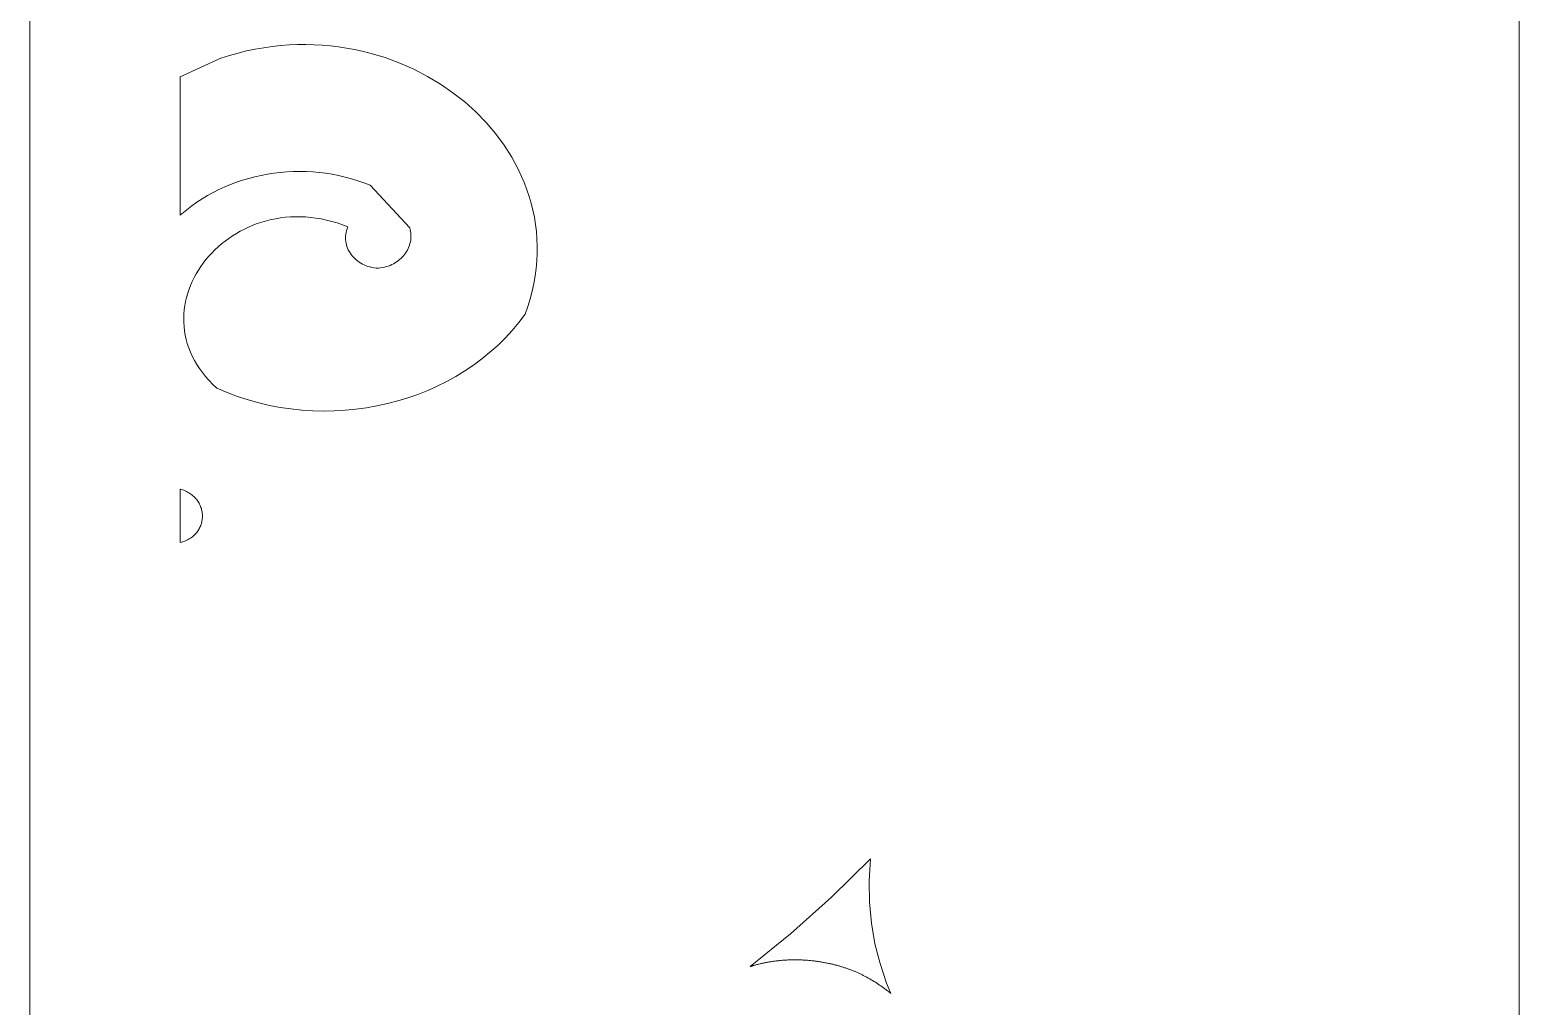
# Model space of a CAD drawing. Header units: centimetres. Extents: x -9.6 to 4.8, y -4.9 to 13.
# Drawn here: x -9.64 to -2.77, y 4.8 to 9.3 of the extents above; entities that cross this region are included whole.
import ezdxf

# ---------------------------------------------------------------- set-up
doc = ezdxf.new("R2010")
doc.units = ezdxf.units.CM
doc.header["$MEASUREMENT"] = 0
doc.layers.add('layer 1', color=7, linetype='Continuous')

msp = doc.modelspace()

# ---------------------------------------------------------------- linework, layer by layer
at = {"layer": 'layer 1', "color": 242, "lineweight": 9}
for points, knots in [([(-9.64025, 13.0189), (-9.64025, 13.0189), (-2.76854, 13.0189), (-2.76854, 13.0189), (-2.76854, 13.0189), (-2.76854, 13.0189), (-2.76854, -4.91628), (-2.76854, -4.91628), (-2.76854, -4.91628), (-2.76854, -4.91628), (-9.64025, -4.91628), (-9.64025, -4.91628), (-9.64025, -4.91628), (-9.64025, -4.91628), (-9.64025, 13.0189), (-9.64025, 13.0189)], [0, 0, 0, 0, 0.2, 0.2, 0.2, 0.2, 0.4, 0.4, 0.4, 0.4, 0.6, 0.6, 0.6, 0.6, 1, 1, 1, 1]), ([(-8.25314, 9.22798), (-8.25314, 9.22798), (-8.21591, 9.22356), (-8.21591, 9.22356), (-8.21591, 9.22356), (-8.21591, 9.22356), (-8.17906, 9.21799), (-8.17906, 9.21799), (-8.17906, 9.21799), (-8.17906, 9.21799), (-8.14262, 9.2113), (-8.14262, 9.2113), (-8.14262, 9.2113), (-8.14262, 9.2113), (-8.10658, 9.20353), (-8.10658, 9.20353), (-8.10658, 9.20353), (-8.10658, 9.20353), (-8.07098, 9.19467), (-8.07098, 9.19467), (-8.07098, 9.19467), (-8.07098, 9.19467), (-8.00121, 9.1738), (-8.00121, 9.1738), (-8.00121, 9.1738), (-8.00121, 9.1738), (-7.93356, 9.14887), (-7.93356, 9.14887), (-7.93356, 9.14887), (-7.93356, 9.14887), (-7.86817, 9.12008), (-7.86817, 9.12008), (-7.86817, 9.12008), (-7.86817, 9.12008), (-7.80526, 9.08756), (-7.80526, 9.08756), (-7.80526, 9.08756), (-7.80526, 9.08756), (-7.7451, 9.0515), (-7.7451, 9.0515), (-7.7451, 9.0515), (-7.7451, 9.0515), (-7.68778, 9.01208), (-7.68778, 9.01208), (-7.68778, 9.01208), (-7.68778, 9.01208), (-7.6336, 8.96945), (-7.6336, 8.96945), (-7.6336, 8.96945), (-7.6336, 8.96945), (-7.5827, 8.9238), (-7.5827, 8.9238), (-7.5827, 8.9238), (-7.5827, 8.9238), (-7.53531, 8.87527), (-7.53531, 8.87527), (-7.53531, 8.87527), (-7.53531, 8.87527), (-7.49164, 8.82408), (-7.49164, 8.82408), (-7.49164, 8.82408), (-7.49164, 8.82408), (-7.45187, 8.77038), (-7.45187, 8.77038), (-7.45187, 8.77038), (-7.45187, 8.77038), (-7.41622, 8.71431), (-7.41622, 8.71431), (-7.41622, 8.71431), (-7.41622, 8.71431), (-7.38492, 8.65609), (-7.38492, 8.65609), (-7.38492, 8.65609), (-7.38492, 8.65609), (-7.35813, 8.59584), (-7.35813, 8.59584), (-7.35813, 8.59584), (-7.35813, 8.59584), (-7.3465, 8.56503), (-7.3465, 8.56503), (-7.3465, 8.56503), (-7.3465, 8.56503), (-7.33605, 8.53379), (-7.33605, 8.53379), (-7.33605, 8.53379), (-7.33605, 8.53379), (-7.32688, 8.50212), (-7.32688, 8.50212), (-7.32688, 8.50212), (-7.32688, 8.50212), (-7.31894, 8.47006), (-7.31894, 8.47006), (-7.31894, 8.47006), (-7.31894, 8.47006), (-7.31229, 8.43763), (-7.31229, 8.43763), (-7.31229, 8.43763), (-7.31229, 8.43763), (-7.30693, 8.40486), (-7.30693, 8.40486), (-7.30693, 8.40486), (-7.30693, 8.40486), (-7.30293, 8.37174), (-7.30293, 8.37174), (-7.30293, 8.37174), (-7.30293, 8.37174), (-7.3003, 8.33832), (-7.3003, 8.33832), (-7.3003, 8.33832), (-7.3003, 8.33832), (-7.29903, 8.30461), (-7.29903, 8.30461), (-7.29903, 8.30461), (-7.29903, 8.30461), (-7.29918, 8.27064), (-7.29918, 8.27064), (-7.29918, 8.27064), (-7.29918, 8.27064), (-7.30076, 8.23643), (-7.30076, 8.23643), (-7.30076, 8.23643), (-7.30076, 8.23643), (-7.30383, 8.20199), (-7.30383, 8.20199), (-7.30383, 8.20199), (-7.30383, 8.20199), (-7.30837, 8.16735), (-7.30837, 8.16735), (-7.30837, 8.16735), (-7.30837, 8.16735), (-7.31442, 8.13252), (-7.31442, 8.13252), (-7.31442, 8.13252), (-7.31442, 8.13252), (-7.322, 8.09754), (-7.322, 8.09754), (-7.322, 8.09754), (-7.322, 8.09754), (-7.33116, 8.06243), (-7.33116, 8.06243), (-7.33116, 8.06243), (-7.33116, 8.06243), (-7.34189, 8.0272), (-7.34189, 8.0272), (-7.34189, 8.0272), (-7.34189, 8.0272), (-7.35425, 7.99187), (-7.35425, 7.99187), (-7.35425, 7.99187), (-7.35425, 7.99187), (-7.3835, 7.95331), (-7.3835, 7.95331), (-7.3835, 7.95331), (-7.3835, 7.95331), (-7.41452, 7.91635), (-7.41452, 7.91635), (-7.41452, 7.91635), (-7.41452, 7.91635), (-7.4472, 7.88104), (-7.4472, 7.88104), (-7.4472, 7.88104), (-7.4472, 7.88104), (-7.48151, 7.84735), (-7.48151, 7.84735), (-7.48151, 7.84735), (-7.48151, 7.84735), (-7.51735, 7.81533), (-7.51735, 7.81533), (-7.51735, 7.81533), (-7.51735, 7.81533), (-7.55466, 7.785), (-7.55466, 7.785), (-7.55466, 7.785), (-7.55466, 7.785), (-7.59333, 7.75638), (-7.59333, 7.75638), (-7.59333, 7.75638), (-7.59333, 7.75638), (-7.63331, 7.72949), (-7.63331, 7.72949), (-7.63331, 7.72949), (-7.63331, 7.72949), (-7.67446, 7.70433), (-7.67446, 7.70433), (-7.67446, 7.70433), (-7.67446, 7.70433), (-7.71681, 7.68094), (-7.71681, 7.68094), (-7.71681, 7.68094), (-7.71681, 7.68094), (-7.76017, 7.65931), (-7.76017, 7.65931), (-7.76017, 7.65931), (-7.76017, 7.65931), (-7.80455, 7.6395), (-7.80455, 7.6395), (-7.80455, 7.6395), (-7.80455, 7.6395), (-7.84983, 7.62149), (-7.84983, 7.62149), (-7.84983, 7.62149), (-7.84983, 7.62149), (-7.89594, 7.60534), (-7.89594, 7.60534), (-7.89594, 7.60534), (-7.89594, 7.60534), (-7.9428, 7.59102), (-7.9428, 7.59102), (-7.9428, 7.59102), (-7.9428, 7.59102), (-7.9903, 7.57857), (-7.9903, 7.57857), (-7.9903, 7.57857), (-7.9903, 7.57857), (-8.03841, 7.56802), (-8.03841, 7.56802), (-8.03841, 7.56802), (-8.03841, 7.56802), (-8.08705, 7.5594), (-8.08705, 7.5594), (-8.08705, 7.5594), (-8.08705, 7.5594), (-8.1361, 7.55268), (-8.1361, 7.55268), (-8.1361, 7.55268), (-8.1361, 7.55268), (-8.18552, 7.54793), (-8.18552, 7.54793), (-8.18552, 7.54793), (-8.18552, 7.54793), (-8.23519, 7.54516), (-8.23519, 7.54516), (-8.23519, 7.54516), (-8.23519, 7.54516), (-8.2851, 7.54434), (-8.2851, 7.54434), (-8.2851, 7.54434), (-8.2851, 7.54434), (-8.33508, 7.54555), (-8.33508, 7.54555), (-8.33508, 7.54555), (-8.33508, 7.54555), (-8.38513, 7.54878), (-8.38513, 7.54878), (-8.38513, 7.54878), (-8.38513, 7.54878), (-8.43514, 7.55404), (-8.43514, 7.55404), (-8.43514, 7.55404), (-8.43514, 7.55404), (-8.48505, 7.56138), (-8.48505, 7.56138), (-8.48505, 7.56138), (-8.48505, 7.56138), (-8.53476, 7.5708), (-8.53476, 7.5708), (-8.53476, 7.5708), (-8.53476, 7.5708), (-8.58419, 7.5823), (-8.58419, 7.5823), (-8.58419, 7.5823), (-8.58419, 7.5823), (-8.63326, 7.59594), (-8.63326, 7.59594), (-8.63326, 7.59594), (-8.63326, 7.59594), (-8.68193, 7.61172), (-8.68193, 7.61172), (-8.68193, 7.61172), (-8.68193, 7.61172), (-8.73006, 7.62964), (-8.73006, 7.62964), (-8.73006, 7.62964), (-8.73006, 7.62964), (-8.77761, 7.64976), (-8.77761, 7.64976), (-8.77761, 7.64976), (-8.77761, 7.64976), (-8.79612, 7.66729), (-8.79612, 7.66729), (-8.79612, 7.66729), (-8.79612, 7.66729), (-8.81332, 7.68513), (-8.81332, 7.68513), (-8.81332, 7.68513), (-8.81332, 7.68513), (-8.82922, 7.70325), (-8.82922, 7.70325), (-8.82922, 7.70325), (-8.82922, 7.70325), (-8.8439, 7.72163), (-8.8439, 7.72163), (-8.8439, 7.72163), (-8.8439, 7.72163), (-8.85736, 7.74023), (-8.85736, 7.74023), (-8.85736, 7.74023), (-8.85736, 7.74023), (-8.8696, 7.75903), (-8.8696, 7.75903), (-8.8696, 7.75903), (-8.8696, 7.75903), (-8.88067, 7.77802), (-8.88067, 7.77802), (-8.88067, 7.77802), (-8.88067, 7.77802), (-8.89057, 7.79716), (-8.89057, 7.79716), (-8.89057, 7.79716), (-8.89057, 7.79716), (-8.8993, 7.81644), (-8.8993, 7.81644), (-8.8993, 7.81644), (-8.8993, 7.81644), (-8.90691, 7.83582), (-8.90691, 7.83582), (-8.90691, 7.83582), (-8.90691, 7.83582), (-8.91344, 7.85529), (-8.91344, 7.85529), (-8.91344, 7.85529), (-8.91344, 7.85529), (-8.91886, 7.87483), (-8.91886, 7.87483), (-8.91886, 7.87483), (-8.91886, 7.87483), (-8.92319, 7.8944), (-8.92319, 7.8944), (-8.92319, 7.8944), (-8.92319, 7.8944), (-8.92649, 7.91399), (-8.92649, 7.91399), (-8.92649, 7.91399), (-8.92649, 7.91399), (-8.92874, 7.93359), (-8.92874, 7.93359), (-8.92874, 7.93359), (-8.92874, 7.93359), (-8.92997, 7.95314), (-8.92997, 7.95314), (-8.92997, 7.95314), (-8.92997, 7.95314), (-8.93022, 7.97263), (-8.93022, 7.97263), (-8.93022, 7.97263), (-8.93022, 7.97263), (-8.92951, 7.99206), (-8.92951, 7.99206), (-8.92951, 7.99206), (-8.92951, 7.99206), (-8.9278, 8.01138), (-8.9278, 8.01138), (-8.9278, 8.01138), (-8.9278, 8.01138), (-8.92515, 8.03056), (-8.92515, 8.03056), (-8.92515, 8.03056), (-8.92515, 8.03056), (-8.92163, 8.04961), (-8.92163, 8.04961), (-8.92163, 8.04961), (-8.92163, 8.04961), (-8.91717, 8.0685), (-8.91717, 8.0685), (-8.91717, 8.0685), (-8.91717, 8.0685), (-8.91183, 8.08718), (-8.91183, 8.08718), (-8.91183, 8.08718), (-8.91183, 8.08718), (-8.90568, 8.10562), (-8.90568, 8.10562), (-8.90568, 8.10562), (-8.90568, 8.10562), (-8.89864, 8.12384), (-8.89864, 8.12384), (-8.89864, 8.12384), (-8.89864, 8.12384), (-8.8908, 8.14179), (-8.8908, 8.14179), (-8.8908, 8.14179), (-8.8908, 8.14179), (-8.88215, 8.15945), (-8.88215, 8.15945), (-8.88215, 8.15945), (-8.88215, 8.15945), (-8.87271, 8.17679), (-8.87271, 8.17679), (-8.87271, 8.17679), (-8.87271, 8.17679), (-8.86249, 8.1938), (-8.86249, 8.1938), (-8.86249, 8.1938), (-8.86249, 8.1938), (-8.85155, 8.21044), (-8.85155, 8.21044), (-8.85155, 8.21044), (-8.85155, 8.21044), (-8.83985, 8.22669), (-8.83985, 8.22669), (-8.83985, 8.22669), (-8.83985, 8.22669), (-8.82747, 8.24256), (-8.82747, 8.24256), (-8.82747, 8.24256), (-8.82747, 8.24256), (-8.8144, 8.25798), (-8.8144, 8.25798), (-8.8144, 8.25798), (-8.8144, 8.25798), (-8.80066, 8.27295), (-8.80066, 8.27295), (-8.80066, 8.27295), (-8.80066, 8.27295), (-8.78628, 8.28744), (-8.78628, 8.28744), (-8.78628, 8.28744), (-8.78628, 8.28744), (-8.77121, 8.30142), (-8.77121, 8.30142), (-8.77121, 8.30142), (-8.77121, 8.30142), (-8.7556, 8.31487), (-8.7556, 8.31487), (-8.7556, 8.31487), (-8.7556, 8.31487), (-8.73936, 8.32779), (-8.73936, 8.32779), (-8.73936, 8.32779), (-8.73936, 8.32779), (-8.72256, 8.34013), (-8.72256, 8.34013), (-8.72256, 8.34013), (-8.72256, 8.34013), (-8.70519, 8.35187), (-8.70519, 8.35187), (-8.70519, 8.35187), (-8.70519, 8.35187), (-8.68731, 8.36298), (-8.68731, 8.36298), (-8.68731, 8.36298), (-8.68731, 8.36298), (-8.6689, 8.37347), (-8.6689, 8.37347), (-8.6689, 8.37347), (-8.6689, 8.37347), (-8.64999, 8.38328), (-8.64999, 8.38328), (-8.64999, 8.38328), (-8.64999, 8.38328), (-8.63061, 8.39239), (-8.63061, 8.39239), (-8.63061, 8.39239), (-8.63061, 8.39239), (-8.61076, 8.40079), (-8.61076, 8.40079), (-8.61076, 8.40079), (-8.61076, 8.40079), (-8.59048, 8.40847), (-8.59048, 8.40847), (-8.59048, 8.40847), (-8.59048, 8.40847), (-8.56978, 8.41539), (-8.56978, 8.41539), (-8.56978, 8.41539), (-8.56978, 8.41539), (-8.54869, 8.42149), (-8.54869, 8.42149), (-8.54869, 8.42149), (-8.54869, 8.42149), (-8.5272, 8.42681), (-8.5272, 8.42681), (-8.5272, 8.42681), (-8.5272, 8.42681), (-8.50535, 8.43129), (-8.50535, 8.43129), (-8.50535, 8.43129), (-8.50535, 8.43129), (-8.48315, 8.43492), (-8.48315, 8.43492), (-8.48315, 8.43492), (-8.48315, 8.43492), (-8.46062, 8.43767), (-8.46062, 8.43767), (-8.46062, 8.43767), (-8.46062, 8.43767), (-8.43781, 8.4395), (-8.43781, 8.4395), (-8.43781, 8.4395), (-8.43781, 8.4395), (-8.41471, 8.44042), (-8.41471, 8.44042), (-8.41471, 8.44042), (-8.41471, 8.44042), (-8.39133, 8.4404), (-8.39133, 8.4404), (-8.39133, 8.4404), (-8.39133, 8.4404), (-8.36771, 8.4394), (-8.36771, 8.4394), (-8.36771, 8.4394), (-8.36771, 8.4394), (-8.34388, 8.43738), (-8.34388, 8.43738), (-8.34388, 8.43738), (-8.34388, 8.43738), (-8.31981, 8.43436), (-8.31981, 8.43436), (-8.31981, 8.43436), (-8.31981, 8.43436), (-8.29556, 8.43029), (-8.29556, 8.43029), (-8.29556, 8.43029), (-8.29556, 8.43029), (-8.27113, 8.42516), (-8.27113, 8.42516), (-8.27113, 8.42516), (-8.27113, 8.42516), (-8.24655, 8.41893), (-8.24655, 8.41893), (-8.24655, 8.41893), (-8.24655, 8.41893), (-8.22187, 8.41159), (-8.22187, 8.41159), (-8.22187, 8.41159), (-8.22187, 8.41159), (-8.19707, 8.40311), (-8.19707, 8.40311), (-8.19707, 8.40311), (-8.19707, 8.40311), (-8.17214, 8.39348), (-8.17214, 8.39348), (-8.17214, 8.39348), (-8.17214, 8.39348), (-8.17558, 8.38512), (-8.17558, 8.38512), (-8.17558, 8.38512), (-8.17558, 8.38512), (-8.17839, 8.37674), (-8.17839, 8.37674), (-8.17839, 8.37674), (-8.17839, 8.37674), (-8.18056, 8.36836), (-8.18056, 8.36836), (-8.18056, 8.36836), (-8.18056, 8.36836), (-8.1821, 8.35996), (-8.1821, 8.35996), (-8.1821, 8.35996), (-8.1821, 8.35996), (-8.18308, 8.3516), (-8.18308, 8.3516), (-8.18308, 8.3516), (-8.18308, 8.3516), (-8.18344, 8.34328), (-8.18344, 8.34328), (-8.18344, 8.34328), (-8.18344, 8.34328), (-8.18325, 8.33503), (-8.18325, 8.33503), (-8.18325, 8.33503), (-8.18325, 8.33503), (-8.1825, 8.32686), (-8.1825, 8.32686), (-8.1825, 8.32686), (-8.1825, 8.32686), (-8.1812, 8.31879), (-8.1812, 8.31879), (-8.1812, 8.31879), (-8.1812, 8.31879), (-8.17935, 8.31083), (-8.17935, 8.31083), (-8.17935, 8.31083), (-8.17935, 8.31083), (-8.17699, 8.30301), (-8.17699, 8.30301), (-8.17699, 8.30301), (-8.17699, 8.30301), (-8.17416, 8.29534), (-8.17416, 8.29534), (-8.17416, 8.29534), (-8.17416, 8.29534), (-8.1708, 8.28785), (-8.1708, 8.28785), (-8.1708, 8.28785), (-8.1708, 8.28785), (-8.16699, 8.28056), (-8.16699, 8.28056), (-8.16699, 8.28056), (-8.16699, 8.28056), (-8.16269, 8.27345), (-8.16269, 8.27345), (-8.16269, 8.27345), (-8.16269, 8.27345), (-8.15796, 8.26659), (-8.15796, 8.26659), (-8.15796, 8.26659), (-8.15796, 8.26659), (-8.15281, 8.25996), (-8.15281, 8.25996), (-8.15281, 8.25996), (-8.15281, 8.25996), (-8.14723, 8.25363), (-8.14723, 8.25363), (-8.14723, 8.25363), (-8.14723, 8.25363), (-8.1412, 8.24756), (-8.1412, 8.24756), (-8.1412, 8.24756), (-8.1412, 8.24756), (-8.1348, 8.24179), (-8.1348, 8.24179), (-8.1348, 8.24179), (-8.1348, 8.24179), (-8.12803, 8.23635), (-8.12803, 8.23635), (-8.12803, 8.23635), (-8.12803, 8.23635), (-8.12088, 8.23124), (-8.12088, 8.23124), (-8.12088, 8.23124), (-8.12088, 8.23124), (-8.11337, 8.22649), (-8.11337, 8.22649), (-8.11337, 8.22649), (-8.11337, 8.22649), (-8.10554, 8.22211), (-8.10554, 8.22211), (-8.10554, 8.22211), (-8.10554, 8.22211), (-8.09734, 8.21813), (-8.09734, 8.21813), (-8.09734, 8.21813), (-8.09734, 8.21813), (-8.08886, 8.21456), (-8.08886, 8.21456), (-8.08886, 8.21456), (-8.08886, 8.21456), (-8.08006, 8.21144), (-8.08006, 8.21144), (-8.08006, 8.21144), (-8.08006, 8.21144), (-8.071, 8.20875), (-8.071, 8.20875), (-8.071, 8.20875), (-8.071, 8.20875), (-8.06166, 8.20654), (-8.06166, 8.20654), (-8.06166, 8.20654), (-8.06166, 8.20654), (-8.05205, 8.20481), (-8.05205, 8.20481), (-8.05205, 8.20481), (-8.05205, 8.20481), (-8.04221, 8.20358), (-8.04221, 8.20358), (-8.04221, 8.20358), (-8.04221, 8.20358), (-8.0321, 8.20289), (-8.0321, 8.20289), (-8.0321, 8.20289), (-8.0321, 8.20289), (-8.02257, 8.20406), (-8.02257, 8.20406), (-8.02257, 8.20406), (-8.02257, 8.20406), (-8.01323, 8.20566), (-8.01323, 8.20566), (-8.01323, 8.20566), (-8.01323, 8.20566), (-8.00412, 8.2077), (-8.00412, 8.2077), (-8.00412, 8.2077), (-8.00412, 8.2077), (-7.99529, 8.21014), (-7.99529, 8.21014), (-7.99529, 8.21014), (-7.99529, 8.21014), (-7.98666, 8.213), (-7.98666, 8.213), (-7.98666, 8.213), (-7.98666, 8.213), (-7.97828, 8.21623), (-7.97828, 8.21623), (-7.97828, 8.21623), (-7.97828, 8.21623), (-7.97021, 8.21984), (-7.97021, 8.21984), (-7.97021, 8.21984), (-7.97021, 8.21984), (-7.96237, 8.2238), (-7.96237, 8.2238), (-7.96237, 8.2238), (-7.96237, 8.2238), (-7.95485, 8.22811), (-7.95485, 8.22811), (-7.95485, 8.22811), (-7.95485, 8.22811), (-7.94763, 8.23274), (-7.94763, 8.23274), (-7.94763, 8.23274), (-7.94763, 8.23274), (-7.94071, 8.23768), (-7.94071, 8.23768), (-7.94071, 8.23768), (-7.94071, 8.23768), (-7.9341, 8.24291), (-7.9341, 8.24291), (-7.9341, 8.24291), (-7.9341, 8.24291), (-7.92785, 8.24844), (-7.92785, 8.24844), (-7.92785, 8.24844), (-7.92785, 8.24844), (-7.92193, 8.25423), (-7.92193, 8.25423), (-7.92193, 8.25423), (-7.92193, 8.25423), (-7.91637, 8.2603), (-7.91637, 8.2603), (-7.91637, 8.2603), (-7.91637, 8.2603), (-7.9112, 8.26659), (-7.9112, 8.26659), (-7.9112, 8.26659), (-7.9112, 8.26659), (-7.90638, 8.27312), (-7.90638, 8.27312), (-7.90638, 8.27312), (-7.90638, 8.27312), (-7.90196, 8.27985), (-7.90196, 8.27985), (-7.90196, 8.27985), (-7.90196, 8.27985), (-7.89794, 8.28677), (-7.89794, 8.28677), (-7.89794, 8.28677), (-7.89794, 8.28677), (-7.89431, 8.2939), (-7.89431, 8.2939), (-7.89431, 8.2939), (-7.89431, 8.2939), (-7.89112, 8.3012), (-7.89112, 8.3012), (-7.89112, 8.3012), (-7.89112, 8.3012), (-7.88837, 8.30864), (-7.88837, 8.30864), (-7.88837, 8.30864), (-7.88837, 8.30864), (-7.8861, 8.31622), (-7.8861, 8.31622), (-7.8861, 8.31622), (-7.8861, 8.31622), (-7.88424, 8.32394), (-7.88424, 8.32394), (-7.88424, 8.32394), (-7.88424, 8.32394), (-7.88285, 8.33175), (-7.88285, 8.33175), (-7.88285, 8.33175), (-7.88285, 8.33175), (-7.88195, 8.33968), (-7.88195, 8.33968), (-7.88195, 8.33968), (-7.88195, 8.33968), (-7.88155, 8.3477), (-7.88155, 8.3477), (-7.88155, 8.3477), (-7.88155, 8.3477), (-7.88164, 8.35577), (-7.88164, 8.35577), (-7.88164, 8.35577), (-7.88164, 8.35577), (-7.88222, 8.36392), (-7.88222, 8.36392), (-7.88222, 8.36392), (-7.88222, 8.36392), (-7.88335, 8.37209), (-7.88335, 8.37209), (-7.88335, 8.37209), (-7.88335, 8.37209), (-7.88499, 8.3803), (-7.88499, 8.3803), (-7.88499, 8.3803), (-7.88499, 8.3803), (-7.88718, 8.38852), (-7.88718, 8.38852), (-7.88718, 8.38852), (-7.88718, 8.38852), (-8.06989, 8.58542), (-8.06989, 8.58542), (-8.06989, 8.58542), (-8.06989, 8.58542), (-8.09847, 8.59651), (-8.09847, 8.59651), (-8.09847, 8.59651), (-8.09847, 8.59651), (-8.12734, 8.60654), (-8.12734, 8.60654), (-8.12734, 8.60654), (-8.12734, 8.60654), (-8.15646, 8.61548), (-8.15646, 8.61548), (-8.15646, 8.61548), (-8.15646, 8.61548), (-8.18581, 8.62336), (-8.18581, 8.62336), (-8.18581, 8.62336), (-8.18581, 8.62336), (-8.21535, 8.63018), (-8.21535, 8.63018), (-8.21535, 8.63018), (-8.21535, 8.63018), (-8.24505, 8.63593), (-8.24505, 8.63593), (-8.24505, 8.63593), (-8.24505, 8.63593), (-8.2749, 8.64064), (-8.2749, 8.64064), (-8.2749, 8.64064), (-8.2749, 8.64064), (-8.3048, 8.64431), (-8.3048, 8.64431), (-8.3048, 8.64431), (-8.3048, 8.64431), (-8.33479, 8.64691), (-8.33479, 8.64691), (-8.33479, 8.64691), (-8.33479, 8.64691), (-8.36479, 8.6485), (-8.36479, 8.6485), (-8.36479, 8.6485), (-8.36479, 8.6485), (-8.39476, 8.64906), (-8.39476, 8.64906), (-8.39476, 8.64906), (-8.39476, 8.64906), (-8.42472, 8.6486), (-8.42472, 8.6486), (-8.42472, 8.6486), (-8.42472, 8.6486), (-8.45457, 8.64712), (-8.45457, 8.64712), (-8.45457, 8.64712), (-8.45457, 8.64712), (-8.48434, 8.64464), (-8.48434, 8.64464), (-8.48434, 8.64464), (-8.48434, 8.64464), (-8.51392, 8.64114), (-8.51392, 8.64114), (-8.51392, 8.64114), (-8.51392, 8.64114), (-8.54333, 8.63666), (-8.54333, 8.63666), (-8.54333, 8.63666), (-8.54333, 8.63666), (-8.57249, 8.63118), (-8.57249, 8.63118), (-8.57249, 8.63118), (-8.57249, 8.63118), (-8.60145, 8.62469), (-8.60145, 8.62469), (-8.60145, 8.62469), (-8.60145, 8.62469), (-8.63007, 8.61725), (-8.63007, 8.61725), (-8.63007, 8.61725), (-8.63007, 8.61725), (-8.65842, 8.60883), (-8.65842, 8.60883), (-8.65842, 8.60883), (-8.65842, 8.60883), (-8.68637, 8.59943), (-8.68637, 8.59943), (-8.68637, 8.59943), (-8.68637, 8.59943), (-8.71393, 8.58907), (-8.71393, 8.58907), (-8.71393, 8.58907), (-8.71393, 8.58907), (-8.74109, 8.57775), (-8.74109, 8.57775), (-8.74109, 8.57775), (-8.74109, 8.57775), (-8.76777, 8.56549), (-8.76777, 8.56549), (-8.76777, 8.56549), (-8.76777, 8.56549), (-8.79397, 8.55228), (-8.79397, 8.55228), (-8.79397, 8.55228), (-8.79397, 8.55228), (-8.81961, 8.53812), (-8.81961, 8.53812), (-8.81961, 8.53812), (-8.81961, 8.53812), (-8.84471, 8.52303), (-8.84471, 8.52303), (-8.84471, 8.52303), (-8.84471, 8.52303), (-8.86922, 8.50702), (-8.86922, 8.50702), (-8.86922, 8.50702), (-8.86922, 8.50702), (-8.89309, 8.49007), (-8.89309, 8.49007), (-8.89309, 8.49007), (-8.89309, 8.49007), (-8.91627, 8.47223), (-8.91627, 8.47223), (-8.91627, 8.47223), (-8.91627, 8.47223), (-8.946, 8.44692), (-8.946, 8.44692), (-8.946, 8.44692), (-8.946, 8.44692), (-8.946, 9.08585), (-8.946, 9.08585), (-8.946, 9.08585), (-8.946, 9.08585), (-8.75891, 9.17182), (-8.75891, 9.17182), (-8.75891, 9.17182), (-8.75891, 9.17182), (-8.71922, 9.18418), (-8.71922, 9.18418), (-8.71922, 9.18418), (-8.71922, 9.18418), (-8.67957, 9.19512), (-8.67957, 9.19512), (-8.67957, 9.19512), (-8.67957, 9.19512), (-8.63997, 9.20467), (-8.63997, 9.20467), (-8.63997, 9.20467), (-8.63997, 9.20467), (-8.60049, 9.21284), (-8.60049, 9.21284), (-8.60049, 9.21284), (-8.60049, 9.21284), (-8.56109, 9.21966), (-8.56109, 9.21966), (-8.56109, 9.21966), (-8.56109, 9.21966), (-8.52184, 9.22514), (-8.52184, 9.22514), (-8.52184, 9.22514), (-8.52184, 9.22514), (-8.48277, 9.22933), (-8.48277, 9.22933), (-8.48277, 9.22933), (-8.48277, 9.22933), (-8.44386, 9.23219), (-8.44386, 9.23219), (-8.44386, 9.23219), (-8.44386, 9.23219), (-8.40519, 9.23381), (-8.40519, 9.23381), (-8.40519, 9.23381), (-8.40519, 9.23381), (-8.36675, 9.23417), (-8.36675, 9.23417), (-8.36675, 9.23417), (-8.36675, 9.23417), (-8.32856, 9.23329), (-8.32856, 9.23329), (-8.32856, 9.23329), (-8.32856, 9.23329), (-8.29071, 9.23123), (-8.29071, 9.23123), (-8.29071, 9.23123), (-8.29071, 9.23123), (-8.25314, 9.22798), (-8.25314, 9.22798)], [0, 0, 0, 0, 0.0040816, 0.0040816, 0.0040816, 0.0040816, 0.0081633, 0.0081633, 0.0081633, 0.0081633, 0.0122449, 0.0122449, 0.0122449, 0.0122449, 0.0163265, 0.0163265, 0.0163265, 0.0163265, 0.0204082, 0.0204082, 0.0204082, 0.0204082, 0.0244898, 0.0244898, 0.0244898, 0.0244898, 0.0285714, 0.0285714, 0.0285714, 0.0285714, 0.0326531, 0.0326531, 0.0326531, 0.0326531, 0.0367347, 0.0367347, 0.0367347, 0.0367347, 0.0408163, 0.0408163, 0.0408163, 0.0408163, 0.044898, 0.044898, 0.044898, 0.044898, 0.0489796, 0.0489796, 0.0489796, 0.0489796, 0.0530612, 0.0530612, 0.0530612, 0.0530612, 0.0571429, 0.0571429, 0.0571429, 0.0571429, 0.0612245, 0.0612245, 0.0612245, 0.0612245, 0.0653061, 0.0653061, 0.0653061, 0.0653061, 0.0693878, 0.0693878, 0.0693878, 0.0693878, 0.0734694, 0.0734694, 0.0734694, 0.0734694, 0.077551, 0.077551, 0.077551, 0.077551, 0.0816327, 0.0816327, 0.0816327, 0.0816327, 0.0857143, 0.0857143, 0.0857143, 0.0857143, 0.0897959, 0.0897959, 0.0897959, 0.0897959, 0.0938776, 0.0938776, 0.0938776, 0.0938776, 0.0979592, 0.0979592, 0.0979592, 0.0979592, 0.1020408, 0.1020408, 0.1020408, 0.1020408, 0.1061224, 0.1061224, 0.1061224, 0.1061224, 0.1102041, 0.1102041, 0.1102041, 0.1102041, 0.1142857, 0.1142857, 0.1142857, 0.1142857, 0.1183673, 0.1183673, 0.1183673, 0.1183673, 0.122449, 0.122449, 0.122449, 0.122449, 0.1265306, 0.1265306, 0.1265306, 0.1265306, 0.1306122, 0.1306122, 0.1306122, 0.1306122, 0.1346939, 0.1346939, 0.1346939, 0.1346939, 0.1387755, 0.1387755, 0.1387755, 0.1387755, 0.1428571, 0.1428571, 0.1428571, 0.1428571, 0.1469388, 0.1469388, 0.1469388, 0.1469388, 0.1510204, 0.1510204, 0.1510204, 0.1510204, 0.155102, 0.155102, 0.155102, 0.155102, 0.1591837, 0.1591837, 0.1591837, 0.1591837, 0.1632653, 0.1632653, 0.1632653, 0.1632653, 0.1673469, 0.1673469, 0.1673469, 0.1673469, 0.1714286, 0.1714286, 0.1714286, 0.1714286, 0.1755102, 0.1755102, 0.1755102, 0.1755102, 0.1795918, 0.1795918, 0.1795918, 0.1795918, 0.1836735, 0.1836735, 0.1836735, 0.1836735, 0.1877551, 0.1877551, 0.1877551, 0.1877551, 0.1918367, 0.1918367, 0.1918367, 0.1918367, 0.1959184, 0.1959184, 0.1959184, 0.1959184, 0.2, 0.2, 0.2, 0.2, 0.2040816, 0.2040816, 0.2040816, 0.2040816, 0.2081633, 0.2081633, 0.2081633, 0.2081633, 0.2122449, 0.2122449, 0.2122449, 0.2122449, 0.2163265, 0.2163265, 0.2163265, 0.2163265, 0.2204082, 0.2204082, 0.2204082, 0.2204082, 0.2244898, 0.2244898, 0.2244898, 0.2244898, 0.2285714, 0.2285714, 0.2285714, 0.2285714, 0.2326531, 0.2326531, 0.2326531, 0.2326531, 0.2367347, 0.2367347, 0.2367347, 0.2367347, 0.2408163, 0.2408163, 0.2408163, 0.2408163, 0.244898, 0.244898, 0.244898, 0.244898, 0.2489796, 0.2489796, 0.2489796, 0.2489796, 0.2530612, 0.2530612, 0.2530612, 0.2530612, 0.2571429, 0.2571429, 0.2571429, 0.2571429, 0.2612245, 0.2612245, 0.2612245, 0.2612245, 0.2653061, 0.2653061, 0.2653061, 0.2653061, 0.2693878, 0.2693878, 0.2693878, 0.2693878, 0.2734694, 0.2734694, 0.2734694, 0.2734694, 0.277551, 0.277551, 0.277551, 0.277551, 0.2816327, 0.2816327, 0.2816327, 0.2816327, 0.2857143, 0.2857143, 0.2857143, 0.2857143, 0.2897959, 0.2897959, 0.2897959, 0.2897959, 0.2938776, 0.2938776, 0.2938776, 0.2938776, 0.2979592, 0.2979592, 0.2979592, 0.2979592, 0.3020408, 0.3020408, 0.3020408, 0.3020408, 0.3061224, 0.3061224, 0.3061224, 0.3061224, 0.3102041, 0.3102041, 0.3102041, 0.3102041, 0.3142857, 0.3142857, 0.3142857, 0.3142857, 0.3183673, 0.3183673, 0.3183673, 0.3183673, 0.322449, 0.322449, 0.322449, 0.322449, 0.3265306, 0.3265306, 0.3265306, 0.3265306, 0.3306122, 0.3306122, 0.3306122, 0.3306122, 0.3346939, 0.3346939, 0.3346939, 0.3346939, 0.3387755, 0.3387755, 0.3387755, 0.3387755, 0.3428571, 0.3428571, 0.3428571, 0.3428571, 0.3469388, 0.3469388, 0.3469388, 0.3469388, 0.3510204, 0.3510204, 0.3510204, 0.3510204, 0.355102, 0.355102, 0.355102, 0.355102, 0.3591837, 0.3591837, 0.3591837, 0.3591837, 0.3632653, 0.3632653, 0.3632653, 0.3632653, 0.3673469, 0.3673469, 0.3673469, 0.3673469, 0.3714286, 0.3714286, 0.3714286, 0.3714286, 0.3755102, 0.3755102, 0.3755102, 0.3755102, 0.3795918, 0.3795918, 0.3795918, 0.3795918, 0.3836735, 0.3836735, 0.3836735, 0.3836735, 0.3877551, 0.3877551, 0.3877551, 0.3877551, 0.3918367, 0.3918367, 0.3918367, 0.3918367, 0.3959184, 0.3959184, 0.3959184, 0.3959184, 0.4, 0.4, 0.4, 0.4, 0.4040816, 0.4040816, 0.4040816, 0.4040816, 0.4081633, 0.4081633, 0.4081633, 0.4081633, 0.4122449, 0.4122449, 0.4122449, 0.4122449, 0.4163265, 0.4163265, 0.4163265, 0.4163265, 0.4204082, 0.4204082, 0.4204082, 0.4204082, 0.4244898, 0.4244898, 0.4244898, 0.4244898, 0.4285714, 0.4285714, 0.4285714, 0.4285714, 0.4326531, 0.4326531, 0.4326531, 0.4326531, 0.4367347, 0.4367347, 0.4367347, 0.4367347, 0.4408163, 0.4408163, 0.4408163, 0.4408163, 0.444898, 0.444898, 0.444898, 0.444898, 0.4489796, 0.4489796, 0.4489796, 0.4489796, 0.4530612, 0.4530612, 0.4530612, 0.4530612, 0.4571429, 0.4571429, 0.4571429, 0.4571429, 0.4612245, 0.4612245, 0.4612245, 0.4612245, 0.4653061, 0.4653061, 0.4653061, 0.4653061, 0.4693878, 0.4693878, 0.4693878, 0.4693878, 0.4734694, 0.4734694, 0.4734694, 0.4734694, 0.477551, 0.477551, 0.477551, 0.477551, 0.4816327, 0.4816327, 0.4816327, 0.4816327, 0.4857143, 0.4857143, 0.4857143, 0.4857143, 0.4897959, 0.4897959, 0.4897959, 0.4897959, 0.4938776, 0.4938776, 0.4938776, 0.4938776, 0.4979592, 0.4979592, 0.4979592, 0.4979592, 0.5020408, 0.5020408, 0.5020408, 0.5020408, 0.5061224, 0.5061224, 0.5061224, 0.5061224, 0.5102041, 0.5102041, 0.5102041, 0.5102041, 0.5142857, 0.5142857, 0.5142857, 0.5142857, 0.5183673, 0.5183673, 0.5183673, 0.5183673, 0.522449, 0.522449, 0.522449, 0.522449, 0.5265306, 0.5265306, 0.5265306, 0.5265306, 0.5306122, 0.5306122, 0.5306122, 0.5306122, 0.5346939, 0.5346939, 0.5346939, 0.5346939, 0.5387755, 0.5387755, 0.5387755, 0.5387755, 0.5428571, 0.5428571, 0.5428571, 0.5428571, 0.5469388, 0.5469388, 0.5469388, 0.5469388, 0.5510204, 0.5510204, 0.5510204, 0.5510204, 0.555102, 0.555102, 0.555102, 0.555102, 0.5591837, 0.5591837, 0.5591837, 0.5591837, 0.5632653, 0.5632653, 0.5632653, 0.5632653, 0.5673469, 0.5673469, 0.5673469, 0.5673469, 0.5714286, 0.5714286, 0.5714286, 0.5714286, 0.5755102, 0.5755102, 0.5755102, 0.5755102, 0.5795918, 0.5795918, 0.5795918, 0.5795918, 0.5836735, 0.5836735, 0.5836735, 0.5836735, 0.5877551, 0.5877551, 0.5877551, 0.5877551, 0.5918367, 0.5918367, 0.5918367, 0.5918367, 0.5959184, 0.5959184, 0.5959184, 0.5959184, 0.6, 0.6, 0.6, 0.6, 0.6040816, 0.6040816, 0.6040816, 0.6040816, 0.6081633, 0.6081633, 0.6081633, 0.6081633, 0.6122449, 0.6122449, 0.6122449, 0.6122449, 0.6163265, 0.6163265, 0.6163265, 0.6163265, 0.6204082, 0.6204082, 0.6204082, 0.6204082, 0.6244898, 0.6244898, 0.6244898, 0.6244898, 0.6285714, 0.6285714, 0.6285714, 0.6285714, 0.6326531, 0.6326531, 0.6326531, 0.6326531, 0.6367347, 0.6367347, 0.6367347, 0.6367347, 0.6408163, 0.6408163, 0.6408163, 0.6408163, 0.644898, 0.644898, 0.644898, 0.644898, 0.6489796, 0.6489796, 0.6489796, 0.6489796, 0.6530612, 0.6530612, 0.6530612, 0.6530612, 0.6571429, 0.6571429, 0.6571429, 0.6571429, 0.6612245, 0.6612245, 0.6612245, 0.6612245, 0.6653061, 0.6653061, 0.6653061, 0.6653061, 0.6693878, 0.6693878, 0.6693878, 0.6693878, 0.6734694, 0.6734694, 0.6734694, 0.6734694, 0.677551, 0.677551, 0.677551, 0.677551, 0.6816327, 0.6816327, 0.6816327, 0.6816327, 0.6857143, 0.6857143, 0.6857143, 0.6857143, 0.6897959, 0.6897959, 0.6897959, 0.6897959, 0.6938776, 0.6938776, 0.6938776, 0.6938776, 0.6979592, 0.6979592, 0.6979592, 0.6979592, 0.7020408, 0.7020408, 0.7020408, 0.7020408, 0.7061224, 0.7061224, 0.7061224, 0.7061224, 0.7102041, 0.7102041, 0.7102041, 0.7102041, 0.7142857, 0.7142857, 0.7142857, 0.7142857, 0.7183673, 0.7183673, 0.7183673, 0.7183673, 0.722449, 0.722449, 0.722449, 0.722449, 0.7265306, 0.7265306, 0.7265306, 0.7265306, 0.7306122, 0.7306122, 0.7306122, 0.7306122, 0.7346939, 0.7346939, 0.7346939, 0.7346939, 0.7387755, 0.7387755, 0.7387755, 0.7387755, 0.7428571, 0.7428571, 0.7428571, 0.7428571, 0.7469388, 0.7469388, 0.7469388, 0.7469388, 0.7510204, 0.7510204, 0.7510204, 0.7510204, 0.755102, 0.755102, 0.755102, 0.755102, 0.7591837, 0.7591837, 0.7591837, 0.7591837, 0.7632653, 0.7632653, 0.7632653, 0.7632653, 0.7673469, 0.7673469, 0.7673469, 0.7673469, 0.7714286, 0.7714286, 0.7714286, 0.7714286, 0.7755102, 0.7755102, 0.7755102, 0.7755102, 0.7795918, 0.7795918, 0.7795918, 0.7795918, 0.7836735, 0.7836735, 0.7836735, 0.7836735, 0.7877551, 0.7877551, 0.7877551, 0.7877551, 0.7918367, 0.7918367, 0.7918367, 0.7918367, 0.7959184, 0.7959184, 0.7959184, 0.7959184, 0.8, 0.8, 0.8, 0.8, 0.8040816, 0.8040816, 0.8040816, 0.8040816, 0.8081633, 0.8081633, 0.8081633, 0.8081633, 0.8122449, 0.8122449, 0.8122449, 0.8122449, 0.8163265, 0.8163265, 0.8163265, 0.8163265, 0.8204082, 0.8204082, 0.8204082, 0.8204082, 0.8244898, 0.8244898, 0.8244898, 0.8244898, 0.8285714, 0.8285714, 0.8285714, 0.8285714, 0.8326531, 0.8326531, 0.8326531, 0.8326531, 0.8367347, 0.8367347, 0.8367347, 0.8367347, 0.8408163, 0.8408163, 0.8408163, 0.8408163, 0.844898, 0.844898, 0.844898, 0.844898, 0.8489796, 0.8489796, 0.8489796, 0.8489796, 0.8530612, 0.8530612, 0.8530612, 0.8530612, 0.8571429, 0.8571429, 0.8571429, 0.8571429, 0.8612245, 0.8612245, 0.8612245, 0.8612245, 0.8653061, 0.8653061, 0.8653061, 0.8653061, 0.8693878, 0.8693878, 0.8693878, 0.8693878, 0.8734694, 0.8734694, 0.8734694, 0.8734694, 0.877551, 0.877551, 0.877551, 0.877551, 0.8816327, 0.8816327, 0.8816327, 0.8816327, 0.8857143, 0.8857143, 0.8857143, 0.8857143, 0.8897959, 0.8897959, 0.8897959, 0.8897959, 0.8938776, 0.8938776, 0.8938776, 0.8938776, 0.8979592, 0.8979592, 0.8979592, 0.8979592, 0.9020408, 0.9020408, 0.9020408, 0.9020408, 0.9061224, 0.9061224, 0.9061224, 0.9061224, 0.9102041, 0.9102041, 0.9102041, 0.9102041, 0.9142857, 0.9142857, 0.9142857, 0.9142857, 0.9183673, 0.9183673, 0.9183673, 0.9183673, 0.922449, 0.922449, 0.922449, 0.922449, 0.9265306, 0.9265306, 0.9265306, 0.9265306, 0.9306122, 0.9306122, 0.9306122, 0.9306122, 0.9346939, 0.9346939, 0.9346939, 0.9346939, 0.9387755, 0.9387755, 0.9387755, 0.9387755, 0.9428571, 0.9428571, 0.9428571, 0.9428571, 0.9469388, 0.9469388, 0.9469388, 0.9469388, 0.9510204, 0.9510204, 0.9510204, 0.9510204, 0.955102, 0.955102, 0.955102, 0.955102, 0.9591837, 0.9591837, 0.9591837, 0.9591837, 0.9632653, 0.9632653, 0.9632653, 0.9632653, 0.9673469, 0.9673469, 0.9673469, 0.9673469, 0.9714286, 0.9714286, 0.9714286, 0.9714286, 0.9755102, 0.9755102, 0.9755102, 0.9755102, 0.9795918, 0.9795918, 0.9795918, 0.9795918, 0.9836735, 0.9836735, 0.9836735, 0.9836735, 0.9877551, 0.9877551, 0.9877551, 0.9877551, 0.9918367, 0.9918367, 0.9918367, 0.9918367, 1, 1, 1, 1]), ([(-8.90162, 7.16467), (-8.90162, 7.16467), (-8.89662, 7.16125), (-8.89662, 7.16125), (-8.89662, 7.16125), (-8.89662, 7.16125), (-8.89186, 7.15766), (-8.89186, 7.15766), (-8.89186, 7.15766), (-8.89186, 7.15766), (-8.88732, 7.15393), (-8.88732, 7.15393), (-8.88732, 7.15393), (-8.88732, 7.15393), (-8.883, 7.15006), (-8.883, 7.15006), (-8.883, 7.15006), (-8.883, 7.15006), (-8.8789, 7.14603), (-8.8789, 7.14603), (-8.8789, 7.14603), (-8.8789, 7.14603), (-8.87506, 7.14188), (-8.87506, 7.14188), (-8.87506, 7.14188), (-8.87506, 7.14188), (-8.87141, 7.13759), (-8.87141, 7.13759), (-8.87141, 7.13759), (-8.87141, 7.13759), (-8.86799, 7.13319), (-8.86799, 7.13319), (-8.86799, 7.13319), (-8.86799, 7.13319), (-8.86481, 7.12869), (-8.86481, 7.12869), (-8.86481, 7.12869), (-8.86481, 7.12869), (-8.86182, 7.12408), (-8.86182, 7.12408), (-8.86182, 7.12408), (-8.86182, 7.12408), (-8.85909, 7.11939), (-8.85909, 7.11939), (-8.85909, 7.11939), (-8.85909, 7.11939), (-8.85659, 7.1146), (-8.85659, 7.1146), (-8.85659, 7.1146), (-8.85659, 7.1146), (-8.8543, 7.10974), (-8.8543, 7.10974), (-8.8543, 7.10974), (-8.8543, 7.10974), (-8.85221, 7.1048), (-8.85221, 7.1048), (-8.85221, 7.1048), (-8.85221, 7.1048), (-8.85038, 7.0998), (-8.85038, 7.0998), (-8.85038, 7.0998), (-8.85038, 7.0998), (-8.84878, 7.09473), (-8.84878, 7.09473), (-8.84878, 7.09473), (-8.84878, 7.09473), (-8.84738, 7.08963), (-8.84738, 7.08963), (-8.84738, 7.08963), (-8.84738, 7.08963), (-8.84619, 7.08448), (-8.84619, 7.08448), (-8.84619, 7.08448), (-8.84619, 7.08448), (-8.84527, 7.07931), (-8.84527, 7.07931), (-8.84527, 7.07931), (-8.84527, 7.07931), (-8.84454, 7.0741), (-8.84454, 7.0741), (-8.84454, 7.0741), (-8.84454, 7.0741), (-8.84404, 7.06888), (-8.84404, 7.06888), (-8.84404, 7.06888), (-8.84404, 7.06888), (-8.84379, 7.06365), (-8.84379, 7.06365), (-8.84379, 7.06365), (-8.84379, 7.06365), (-8.84373, 7.05842), (-8.84373, 7.05842), (-8.84373, 7.05842), (-8.84373, 7.05842), (-8.84394, 7.05319), (-8.84394, 7.05319), (-8.84394, 7.05319), (-8.84394, 7.05319), (-8.84434, 7.04798), (-8.84434, 7.04798), (-8.84434, 7.04798), (-8.84434, 7.04798), (-8.84494, 7.04279), (-8.84494, 7.04279), (-8.84494, 7.04279), (-8.84494, 7.04279), (-8.84582, 7.03762), (-8.84582, 7.03762), (-8.84582, 7.03762), (-8.84582, 7.03762), (-8.84688, 7.03249), (-8.84688, 7.03249), (-8.84688, 7.03249), (-8.84688, 7.03249), (-8.84819, 7.0274), (-8.84819, 7.0274), (-8.84819, 7.0274), (-8.84819, 7.0274), (-8.84971, 7.02236), (-8.84971, 7.02236), (-8.84971, 7.02236), (-8.84971, 7.02236), (-8.85146, 7.01738), (-8.85146, 7.01738), (-8.85146, 7.01738), (-8.85146, 7.01738), (-8.85347, 7.01248), (-8.85347, 7.01248), (-8.85347, 7.01248), (-8.85347, 7.01248), (-8.85565, 7.00764), (-8.85565, 7.00764), (-8.85565, 7.00764), (-8.85565, 7.00764), (-8.85805, 7.00287), (-8.85805, 7.00287), (-8.85805, 7.00287), (-8.85805, 7.00287), (-8.86072, 6.99822), (-8.86072, 6.99822), (-8.86072, 6.99822), (-8.86072, 6.99822), (-8.8636, 6.99363), (-8.8636, 6.99363), (-8.8636, 6.99363), (-8.8636, 6.99363), (-8.86668, 6.98917), (-8.86668, 6.98917), (-8.86668, 6.98917), (-8.86668, 6.98917), (-8.87, 6.98484), (-8.87, 6.98484), (-8.87, 6.98484), (-8.87, 6.98484), (-8.87352, 6.98058), (-8.87352, 6.98058), (-8.87352, 6.98058), (-8.87352, 6.98058), (-8.87727, 6.9765), (-8.87727, 6.9765), (-8.87727, 6.9765), (-8.87727, 6.9765), (-8.88127, 6.97252), (-8.88127, 6.97252), (-8.88127, 6.97252), (-8.88127, 6.97252), (-8.8855, 6.9687), (-8.8855, 6.9687), (-8.8855, 6.9687), (-8.8855, 6.9687), (-8.88992, 6.96501), (-8.88992, 6.96501), (-8.88992, 6.96501), (-8.88992, 6.96501), (-8.89459, 6.96149), (-8.89459, 6.96149), (-8.89459, 6.96149), (-8.89459, 6.96149), (-8.89945, 6.95815), (-8.89945, 6.95815), (-8.89945, 6.95815), (-8.89945, 6.95815), (-8.90458, 6.95497), (-8.90458, 6.95497), (-8.90458, 6.95497), (-8.90458, 6.95497), (-8.90989, 6.95196), (-8.90989, 6.95196), (-8.90989, 6.95196), (-8.90989, 6.95196), (-8.91544, 6.94917), (-8.91544, 6.94917), (-8.91544, 6.94917), (-8.91544, 6.94917), (-8.92121, 6.94654), (-8.92121, 6.94654), (-8.92121, 6.94654), (-8.92121, 6.94654), (-8.92722, 6.94415), (-8.92722, 6.94415), (-8.92722, 6.94415), (-8.92722, 6.94415), (-8.93343, 6.94194), (-8.93343, 6.94194), (-8.93343, 6.94194), (-8.93343, 6.94194), (-8.93987, 6.93996), (-8.93987, 6.93996), (-8.93987, 6.93996), (-8.93987, 6.93996), (-8.946, 6.93835), (-8.946, 6.93835), (-8.946, 6.93835), (-8.946, 6.93835), (-8.946, 7.18422), (-8.946, 7.18422), (-8.946, 7.18422), (-8.946, 7.18422), (-8.94289, 7.18339), (-8.94289, 7.18339), (-8.94289, 7.18339), (-8.94289, 7.18339), (-8.93633, 7.18132), (-8.93633, 7.18132), (-8.93633, 7.18132), (-8.93633, 7.18132), (-8.92999, 7.17903), (-8.92999, 7.17903), (-8.92999, 7.17903), (-8.92999, 7.17903), (-8.92386, 7.17655), (-8.92386, 7.17655), (-8.92386, 7.17655), (-8.92386, 7.17655), (-8.91794, 7.17386), (-8.91794, 7.17386), (-8.91794, 7.17386), (-8.91794, 7.17386), (-8.91227, 7.17098), (-8.91227, 7.17098), (-8.91227, 7.17098), (-8.91227, 7.17098), (-8.90683, 7.16792), (-8.90683, 7.16792), (-8.90683, 7.16792), (-8.90683, 7.16792), (-8.90162, 7.16467), (-8.90162, 7.16467)], [0, 0, 0, 0, 0.015873, 0.015873, 0.015873, 0.015873, 0.031746, 0.031746, 0.031746, 0.031746, 0.047619, 0.047619, 0.047619, 0.047619, 0.0634921, 0.0634921, 0.0634921, 0.0634921, 0.0793651, 0.0793651, 0.0793651, 0.0793651, 0.0952381, 0.0952381, 0.0952381, 0.0952381, 0.1111111, 0.1111111, 0.1111111, 0.1111111, 0.1269841, 0.1269841, 0.1269841, 0.1269841, 0.1428571, 0.1428571, 0.1428571, 0.1428571, 0.1587302, 0.1587302, 0.1587302, 0.1587302, 0.1746032, 0.1746032, 0.1746032, 0.1746032, 0.1904762, 0.1904762, 0.1904762, 0.1904762, 0.2063492, 0.2063492, 0.2063492, 0.2063492, 0.2222222, 0.2222222, 0.2222222, 0.2222222, 0.2380952, 0.2380952, 0.2380952, 0.2380952, 0.2539683, 0.2539683, 0.2539683, 0.2539683, 0.2698413, 0.2698413, 0.2698413, 0.2698413, 0.2857143, 0.2857143, 0.2857143, 0.2857143, 0.3015873, 0.3015873, 0.3015873, 0.3015873, 0.3174603, 0.3174603, 0.3174603, 0.3174603, 0.3333333, 0.3333333, 0.3333333, 0.3333333, 0.3492063, 0.3492063, 0.3492063, 0.3492063, 0.3650794, 0.3650794, 0.3650794, 0.3650794, 0.3809524, 0.3809524, 0.3809524, 0.3809524, 0.3968254, 0.3968254, 0.3968254, 0.3968254, 0.4126984, 0.4126984, 0.4126984, 0.4126984, 0.4285714, 0.4285714, 0.4285714, 0.4285714, 0.4444444, 0.4444444, 0.4444444, 0.4444444, 0.4603175, 0.4603175, 0.4603175, 0.4603175, 0.4761905, 0.4761905, 0.4761905, 0.4761905, 0.4920635, 0.4920635, 0.4920635, 0.4920635, 0.5079365, 0.5079365, 0.5079365, 0.5079365, 0.5238095, 0.5238095, 0.5238095, 0.5238095, 0.5396825, 0.5396825, 0.5396825, 0.5396825, 0.5555556, 0.5555556, 0.5555556, 0.5555556, 0.5714286, 0.5714286, 0.5714286, 0.5714286, 0.5873016, 0.5873016, 0.5873016, 0.5873016, 0.6031746, 0.6031746, 0.6031746, 0.6031746, 0.6190476, 0.6190476, 0.6190476, 0.6190476, 0.6349206, 0.6349206, 0.6349206, 0.6349206, 0.6507937, 0.6507937, 0.6507937, 0.6507937, 0.6666667, 0.6666667, 0.6666667, 0.6666667, 0.6825397, 0.6825397, 0.6825397, 0.6825397, 0.6984127, 0.6984127, 0.6984127, 0.6984127, 0.7142857, 0.7142857, 0.7142857, 0.7142857, 0.7301587, 0.7301587, 0.7301587, 0.7301587, 0.7460317, 0.7460317, 0.7460317, 0.7460317, 0.7619048, 0.7619048, 0.7619048, 0.7619048, 0.7777778, 0.7777778, 0.7777778, 0.7777778, 0.7936508, 0.7936508, 0.7936508, 0.7936508, 0.8095238, 0.8095238, 0.8095238, 0.8095238, 0.8253968, 0.8253968, 0.8253968, 0.8253968, 0.8412698, 0.8412698, 0.8412698, 0.8412698, 0.8571429, 0.8571429, 0.8571429, 0.8571429, 0.8730159, 0.8730159, 0.8730159, 0.8730159, 0.8888889, 0.8888889, 0.8888889, 0.8888889, 0.9047619, 0.9047619, 0.9047619, 0.9047619, 0.9206349, 0.9206349, 0.9206349, 0.9206349, 0.9365079, 0.9365079, 0.9365079, 0.9365079, 0.952381, 0.952381, 0.952381, 0.952381, 0.968254, 0.968254, 0.968254, 0.968254, 1, 1, 1, 1]), ([(-6.31651, 4.98346), (-6.31651, 4.98346), (-6.13097, 5.13371), (-6.13097, 5.13371), (-6.13097, 5.13371), (-6.13097, 5.13371), (-5.94138, 5.30273), (-5.94138, 5.30273), (-5.94138, 5.30273), (-5.94138, 5.30273), (-5.76092, 5.47985), (-5.76092, 5.47985), (-5.76092, 5.47985), (-5.76092, 5.47985), (-5.76747, 5.37894), (-5.76747, 5.37894), (-5.76747, 5.37894), (-5.76747, 5.37894), (-5.76611, 5.28), (-5.76611, 5.28), (-5.76611, 5.28), (-5.76611, 5.28), (-5.75713, 5.18322), (-5.75713, 5.18322), (-5.75713, 5.18322), (-5.75713, 5.18322), (-5.74083, 5.08877), (-5.74083, 5.08877), (-5.74083, 5.08877), (-5.74083, 5.08877), (-5.71752, 4.9968), (-5.71752, 4.9968), (-5.71752, 4.9968), (-5.71752, 4.9968), (-5.68748, 4.90752), (-5.68748, 4.90752), (-5.68748, 4.90752), (-5.68748, 4.90752), (-5.66712, 4.85933), (-5.66712, 4.85933), (-5.66712, 4.85933), (-5.66799, 4.86003), (-5.66885, 4.86076), (-5.66972, 4.86147), (-5.66972, 4.86147), (-5.67056, 4.86216), (-5.67141, 4.86285), (-5.67227, 4.86354), (-5.67227, 4.86354), (-5.67312, 4.86425), (-5.674, 4.86493), (-5.67485, 4.86564), (-5.67485, 4.86564), (-5.67573, 4.86633), (-5.6766, 4.86704), (-5.67748, 4.86773), (-5.67748, 4.86773), (-5.68511, 4.87377), (-5.69286, 4.87963), (-5.70074, 4.88534), (-5.70074, 4.88534), (-5.70891, 4.89124), (-5.71723, 4.89695), (-5.72565, 4.9025), (-5.72565, 4.9025), (-5.73416, 4.90808), (-5.74279, 4.9135), (-5.75152, 4.91873), (-5.75152, 4.91873), (-5.76057, 4.92413), (-5.7697, 4.92937), (-5.77895, 4.93441), (-5.77895, 4.93441), (-5.78316, 4.9367), (-5.78742, 4.93895), (-5.79169, 4.94114), (-5.79169, 4.94114), (-5.79607, 4.94339), (-5.80046, 4.94556), (-5.80488, 4.94769), (-5.80488, 4.94769), (-5.8093, 4.94984), (-5.81374, 4.9519), (-5.81822, 4.95392), (-5.81822, 4.95392), (-5.82283, 4.95601), (-5.82746, 4.95803), (-5.83213, 4.96001), (-5.83213, 4.96001), (-5.83659, 4.96188), (-5.84107, 4.96372), (-5.84557, 4.96551), (-5.84557, 4.96551), (-5.8502, 4.96733), (-5.85483, 4.9691), (-5.8595, 4.97081), (-5.8595, 4.97081), (-5.86417, 4.97254), (-5.86886, 4.9742), (-5.87357, 4.97581), (-5.87357, 4.97581), (-5.87834, 4.97744), (-5.88314, 4.97902), (-5.88795, 4.98052), (-5.88795, 4.98052), (-5.89275, 4.98204), (-5.89758, 4.98352), (-5.90242, 4.98492), (-5.90242, 4.98492), (-5.90734, 4.98636), (-5.91228, 4.98775), (-5.91724, 4.98907), (-5.91724, 4.98907), (-5.92218, 4.9904), (-5.92716, 4.99167), (-5.93214, 4.99288), (-5.93214, 4.99288), (-5.93721, 4.99413), (-5.94228, 4.9953), (-5.94738, 4.99645), (-5.94738, 4.99645), (-5.95261, 4.99759), (-5.95787, 4.9987), (-5.96312, 4.99976), (-5.96312, 4.99976), (-5.96842, 5.00082), (-5.97371, 5.00182), (-5.979, 5.00276), (-5.979, 5.00276), (-5.98436, 5.00372), (-5.98972, 5.00462), (-5.9951, 5.00547), (-5.9951, 5.00547), (-6.00048, 5.00633), (-6.00585, 5.00712), (-6.01125, 5.00787), (-6.01125, 5.00787), (-6.0179, 5.00877), (-6.02455, 5.0096), (-6.03122, 5.01031), (-6.03122, 5.01031), (-6.03796, 5.01104), (-6.04469, 5.01168), (-6.05144, 5.01223), (-6.05144, 5.01223), (-6.05822, 5.01275), (-6.06499, 5.01321), (-6.07177, 5.01354), (-6.07177, 5.01354), (-6.07854, 5.01389), (-6.08534, 5.01414), (-6.09213, 5.01431), (-6.09213, 5.01431), (-6.09891, 5.01448), (-6.10568, 5.01454), (-6.11246, 5.0145), (-6.11246, 5.0145), (-6.11921, 5.01446), (-6.12596, 5.01433), (-6.13272, 5.01412), (-6.13272, 5.01412), (-6.13947, 5.01389), (-6.1462, 5.01358), (-6.15296, 5.01316), (-6.15296, 5.01316), (-6.15967, 5.01275), (-6.16638, 5.01225), (-6.1731, 5.01164), (-6.1731, 5.01164), (-6.17845, 5.01116), (-6.18379, 5.01062), (-6.18913, 5.01002), (-6.18913, 5.01002), (-6.19442, 5.00941), (-6.19971, 5.00877), (-6.20501, 5.00806), (-6.20501, 5.00806), (-6.21026, 5.00735), (-6.21552, 5.00658), (-6.22075, 5.00574), (-6.22075, 5.00574), (-6.22598, 5.00491), (-6.23119, 5.00403), (-6.2364, 5.0031), (-6.2364, 5.0031), (-6.24161, 5.00214), (-6.2468, 5.00114), (-6.25197, 5.00007), (-6.25197, 5.00007), (-6.25708, 4.99903), (-6.26219, 4.99793), (-6.26727, 4.99676), (-6.26727, 4.99676), (-6.27234, 4.99559), (-6.27738, 4.99436), (-6.28241, 4.99309), (-6.28241, 4.99309), (-6.28739, 4.99182), (-6.29237, 4.99048), (-6.29733, 4.98911), (-6.29733, 4.98911), (-6.29898, 4.98863), (-6.30065, 4.98817), (-6.30229, 4.98769), (-6.30229, 4.98769), (-6.30386, 4.98723), (-6.3054, 4.98679), (-6.30696, 4.98634), (-6.30696, 4.98634), (-6.30853, 4.98588), (-6.31009, 4.98542), (-6.31165, 4.98494), (-6.31165, 4.98494), (-6.31328, 4.98446), (-6.31488, 4.98396), (-6.31651, 4.98346)], [0, 0, 0, 0, 0.0181818, 0.0181818, 0.0181818, 0.0181818, 0.0363636, 0.0363636, 0.0363636, 0.0363636, 0.0545455, 0.0545455, 0.0545455, 0.0545455, 0.0727273, 0.0727273, 0.0727273, 0.0727273, 0.0909091, 0.0909091, 0.0909091, 0.0909091, 0.1090909, 0.1090909, 0.1090909, 0.1090909, 0.1272727, 0.1272727, 0.1272727, 0.1272727, 0.1454545, 0.1454545, 0.1454545, 0.1454545, 0.1636364, 0.1636364, 0.1636364, 0.1636364, 0.1818182, 0.1818182, 0.1818182, 0.1818182, 0.2, 0.2, 0.2, 0.2, 0.2181818, 0.2181818, 0.2181818, 0.2181818, 0.2363636, 0.2363636, 0.2363636, 0.2363636, 0.2545455, 0.2545455, 0.2545455, 0.2545455, 0.2727273, 0.2727273, 0.2727273, 0.2727273, 0.2909091, 0.2909091, 0.2909091, 0.2909091, 0.3090909, 0.3090909, 0.3090909, 0.3090909, 0.3272727, 0.3272727, 0.3272727, 0.3272727, 0.3454545, 0.3454545, 0.3454545, 0.3454545, 0.3636364, 0.3636364, 0.3636364, 0.3636364, 0.3818182, 0.3818182, 0.3818182, 0.3818182, 0.4, 0.4, 0.4, 0.4, 0.4181818, 0.4181818, 0.4181818, 0.4181818, 0.4363636, 0.4363636, 0.4363636, 0.4363636, 0.4545455, 0.4545455, 0.4545455, 0.4545455, 0.4727273, 0.4727273, 0.4727273, 0.4727273, 0.4909091, 0.4909091, 0.4909091, 0.4909091, 0.5090909, 0.5090909, 0.5090909, 0.5090909, 0.5272727, 0.5272727, 0.5272727, 0.5272727, 0.5454545, 0.5454545, 0.5454545, 0.5454545, 0.5636364, 0.5636364, 0.5636364, 0.5636364, 0.5818182, 0.5818182, 0.5818182, 0.5818182, 0.6, 0.6, 0.6, 0.6, 0.6181818, 0.6181818, 0.6181818, 0.6181818, 0.6363636, 0.6363636, 0.6363636, 0.6363636, 0.6545455, 0.6545455, 0.6545455, 0.6545455, 0.6727273, 0.6727273, 0.6727273, 0.6727273, 0.6909091, 0.6909091, 0.6909091, 0.6909091, 0.7090909, 0.7090909, 0.7090909, 0.7090909, 0.7272727, 0.7272727, 0.7272727, 0.7272727, 0.7454545, 0.7454545, 0.7454545, 0.7454545, 0.7636364, 0.7636364, 0.7636364, 0.7636364, 0.7818182, 0.7818182, 0.7818182, 0.7818182, 0.8, 0.8, 0.8, 0.8, 0.8181818, 0.8181818, 0.8181818, 0.8181818, 0.8363636, 0.8363636, 0.8363636, 0.8363636, 0.8545455, 0.8545455, 0.8545455, 0.8545455, 0.8727273, 0.8727273, 0.8727273, 0.8727273, 0.8909091, 0.8909091, 0.8909091, 0.8909091, 0.9090909, 0.9090909, 0.9090909, 0.9090909, 0.9272727, 0.9272727, 0.9272727, 0.9272727, 0.9454545, 0.9454545, 0.9454545, 0.9454545, 0.9636364, 0.9636364, 0.9636364, 0.9636364, 1, 1, 1, 1])]:
    msp.add_open_spline(points, degree=3, knots=knots, dxfattribs=at)

doc.saveas('drawing.dxf')
